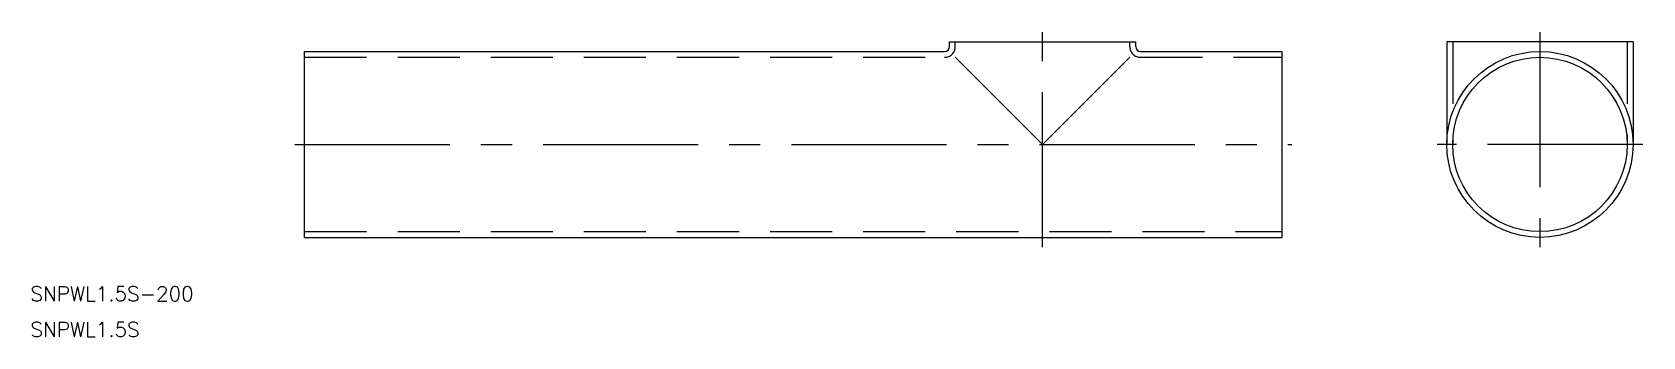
# Model space of a CAD drawing. Extents: x -308 to 21, y -39 to 23.
import ezdxf

# ---------------------------------------------------------------- set-up
doc = ezdxf.new("R2010")
doc.units = 0
doc.linetypes.add('CENTER', pattern=[50.8, 31.75, -6.35, 6.35, -6.35])
doc.linetypes.add('DASHED', pattern=[19.05, 12.7, -6.35])
doc.layers.get('0').update_dxf_attribs({"linetype": 'CONTINUOUS'})
doc.layers.add('CENTER', color=1, linetype='CENTER')
doc.layers.add('外形線', color=7, linetype='CONTINUOUS')
doc.styles.get("Standard").update_dxf_attribs({"font": 'txt.shx', "height": 3, "bigfont": 'bigfont.shx'})

# ---------------------------------------------------------------- blocks, each defined once
blk = doc.blocks.new('*U2')
at = {"color": 7, "linetype": 'CONTINUOUS'}
blk.add_text('SNPWL1.5S-200', height=3, dxfattribs=at).set_placement((-308.87, -32.08))
blk = doc.blocks.new('*U3')
at = {"color": 7, "linetype": 'CONTINUOUS'}
blk.add_text('SNPWL1.5S', height=3, dxfattribs=at).set_placement((-308.87, -39.4))

msp = doc.modelspace()

# ---------------------------------------------------------------- linework, layer by layer
at = {"color": 7, "linetype": 'CONTINUOUS'}
for p, q in [((-120.81, 21), (-82.71, 21)), ((-82.71, 20.05), (-82.71, 21)), ((19.05, 21), (-19.05, 21)), ((-19.05, 21), (-19.05, 0)), ((19.05, 21), (19.05, 0)), ((-252.76, 19.05), (-121.81, 19.05)), ((-252.76, -19.05), (-252.76, 19.05)), ((-119.61, 17.85), (-101.76, 0)), ((-83.91, 17.85), (-101.76, 0)), ((-81.71, 19.05), (-52.76, 19.05)), ((-52.76, -19.05), (-52.76, 19.05)), ((-252.76, -19.05), (-52.76, -19.05))]:
    msp.add_line(p, q, dxfattribs=at)
at = {"color": 3, "linetype": 'DASHED'}
for p, q in [((-119.61, 20.05), (-119.61, 21)), ((-83.91, 20.05), (-83.91, 21)), ((-17.85, 21), (-17.85, 0)), ((17.85, 21), (17.85, 0)), ((-252.76, 17.85), (-121.81, 17.85)), ((-81.71, 17.85), (-52.76, 17.85)), ((-252.76, -17.85), (-52.76, -17.85))]:
    msp.add_line(p, q, dxfattribs=at)
at = {"color": 7, "linetype": 'CONTINUOUS'}
for radius in [19.05, 17.85]:
    msp.add_circle((0, 0), radius, dxfattribs=at)
for centre, start, end in [((-121.81, 20.05), 270, 0), ((-81.71, 20.05), 180, 270)]:
    msp.add_arc(centre, 1, start, end, dxfattribs=at)
at = {"color": 3, "linetype": 'DASHED'}
for centre, start, end in [((-121.81, 20.05), 270, 0), ((-81.71, 20.05), 180, 270)]:
    msp.add_arc(centre, 2.2, start, end, dxfattribs=at)
at = {"layer": 'CENTER', "color": 1, "linetype": 'CENTER'}
for p, q in [((-101.76, -21.05), (-101.76, 23)), ((0, 23), (0, -21.05)), ((21.05, 0), (-21.05, 0)), ((-254.76, 0), (-50.76, 0))]:
    msp.add_line(p, q, dxfattribs=at)
at = {"layer": '外形線'}
msp.add_line((-120.81, 20.05), (-120.81, 21), dxfattribs=at)

# ---------------------------------------------------------------- block references
at = {"color": 7, "linetype": 'CONTINUOUS'}
for name in ['*U2', '*U3']:
    msp.add_blockref(name, (0, 0), dxfattribs=at)

doc.saveas('drawing.dxf')
